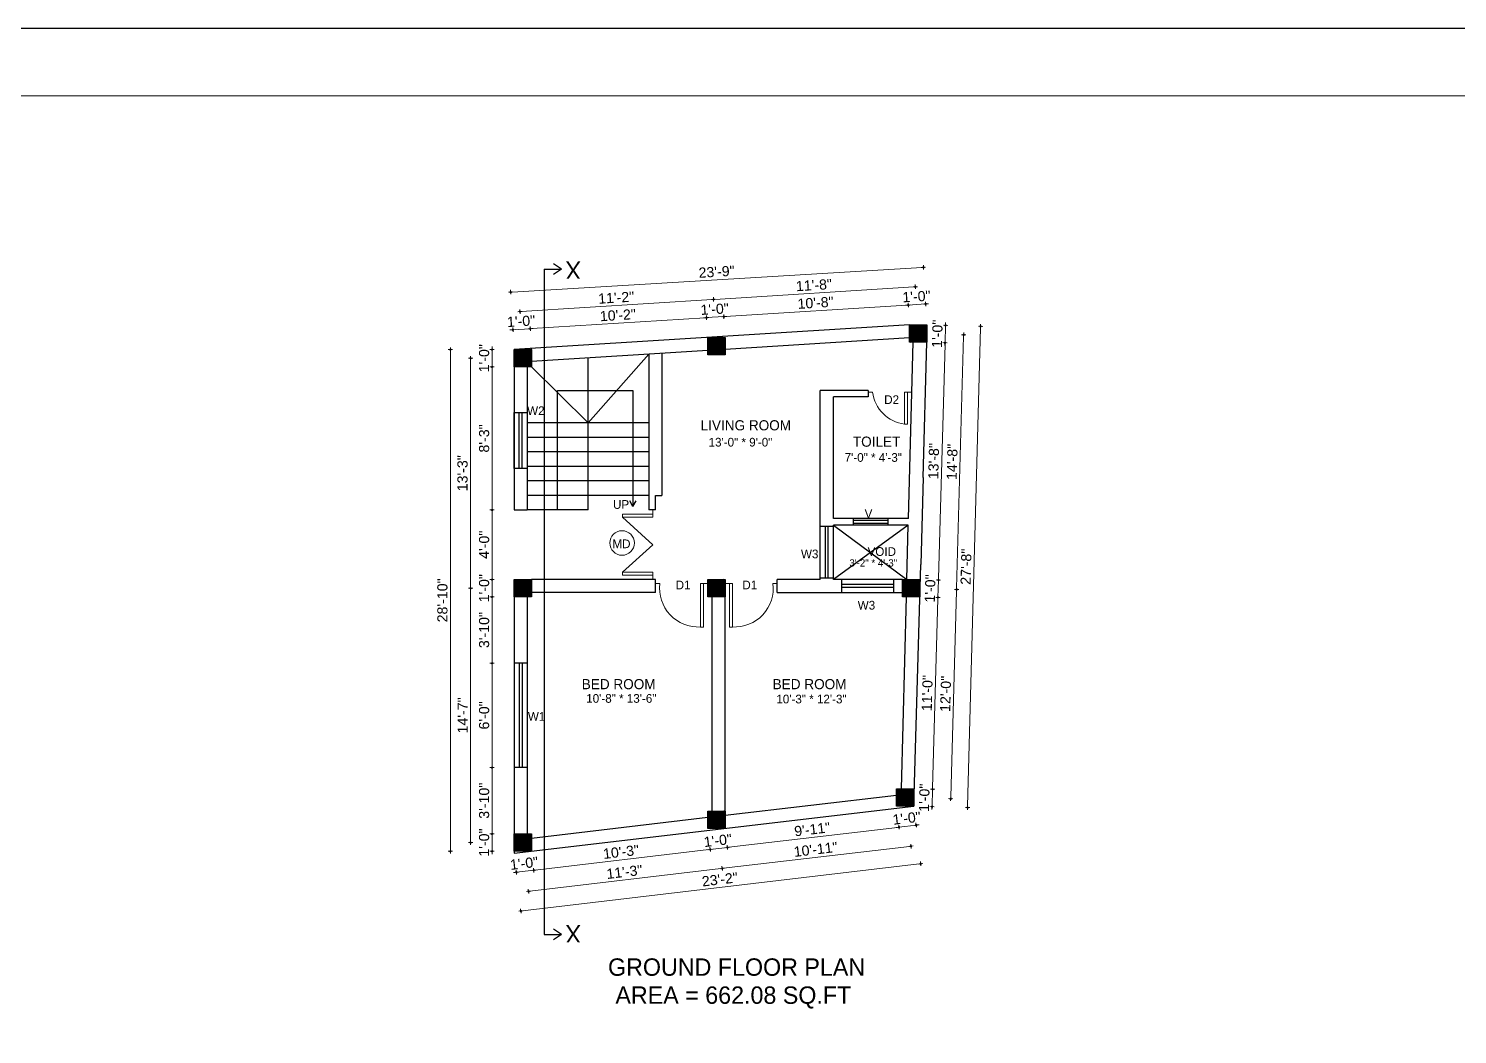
# Model space of a CAD drawing. Header units: inches. Extents: x 2449 to 13692, y -3765 to -1517.
# Drawn here: x 5205 to 6191, y -2211 to -1517 of the extents above; entities that cross this region are included whole.
import ezdxf
from ezdxf.enums import TextEntityAlignment as Align

# ---------------------------------------------------------------- set-up
doc = ezdxf.new("R2010")
doc.units = ezdxf.units.IN
doc.header["$LTSCALE"] = 0.5
doc.header["$MEASUREMENT"] = 0
doc.header["$PDMODE"] = 66
for name, color, linetype, lineweight in [('0.13', 2, 'Continuous', 13), ('DW TEXT', 92, 'Continuous', 15), ('ELE1', 3, 'Continuous', 9), ('ELEVATION', 85, 'Continuous', 9), ('hatch', 9, 'Continuous', 0), ('Toilet', 7, 'Continuous', 25)]:
    doc.layers.add(name, color=color, linetype=linetype, lineweight=lineweight)
doc.styles.add('CEN', font='GOTHIC.TTF')
doc.styles.get("Standard").update_dxf_attribs({"font": 'arial.ttf'})
doc.dimstyles.new('S8', dxfattribs={"dimtxt": 5, "dimasz": 1, "dimexe": 6, "dimexo": 18, "dimgap": 1.9375, "dimtad": 1, "dimdec": 0, "dimzin": 3, "dimdsep": 46, "dimlunit": 4, "dimtxsty": 'Standard', "dimblk": 'dot 2', "dimcen": 12, "dimse1": 1, "dimse2": 1, "dimclrd": 1, "dimclre": 1, "dimclrt": 256, "dimadec": 0, "dimazin": 0, "dimtfac": 0.75, "dimtdec": 0, "dimtix": 1, "dimtmove": 1, "dimatfit": 3, "dimldrblk": 'DOT', "dimfxl": 1, "dimtolj": 1, "dimtzin": 0, "dimlwd": 9, "dimlwe": 9, "dimarcsym": 0})
pattern_1 = [(135, (5799.09444, -5470.59529), (-0.0883883476, -0.0883883476), [])]

# ---------------------------------------------------------------- blocks, each defined once
blk = doc.blocks.new('dot1')
at = {"layer": 'hatch'}
h = blk.add_hatch(color=256, dxfattribs=at)
edge = h.paths.add_edge_path()
edge.add_arc((0, 0), 1, 0, 360)
for p, q in [((3, 0), (-3, 0)), ((0, 3), (0, -3))]:
    blk.add_line(p, q, dxfattribs=at)
blk.add_circle((0, 0), 1, dxfattribs=at)
blk = doc.blocks.new('dot 2')
at = {"layer": 'hatch', "xscale": 0.5, "yscale": 0.5, "zscale": 0.5}
blk.add_blockref('dot1', (0, 0), dxfattribs=at)
blk = doc.blocks.new('*D734')
at = {"layer": 'Defpoints', "color": 0, "transparency": 16777216}
for p in [(5525.08, -2072.45), (5540.25, -2072.45), (5540.25, -2084.45)]:
    blk.add_point(p, dxfattribs=at)
at = {"layer": 'Toilet', "color": 1, "lineweight": 9, "transparency": 16777216}
for p, q in [((5525.08, -2071.45), (5525.08, -2070.45)), ((5525.08, -2084.45), (5525.08, -2072.45)), ((5525.08, -2085.45), (5525.08, -2086.45))]:
    blk.add_line(p, q, dxfattribs=at)
for p, rotation in [((5525.08, -2072.45), 270), ((5525.08, -2084.45), 90)]:
    blk.add_blockref('dot 2', p, dxfattribs=dict(at, rotation=rotation))
at = {"layer": 'Toilet', "transparency": 16777216, "insert": (5519.57, -2078.45), "char_height": 7, "attachment_point": 5, "rotation": 90}
blk.add_mtext('\\A1;1\'-0"', dxfattribs=at)
blk = doc.blocks.new('_Dot')
at = {"color": 0, "linetype": 'ByBlock', "lineweight": -2}
blk.add_line((-0.5, 0), (-1, 0), dxfattribs=at)
at = {"color": 0, "linetype": 'ByBlock', "const_width": 0.5}
blk.add_lwpolyline([(-0.25, 0, 1), (0.25, 0, 1)], format="xyb", close=True, dxfattribs=at)
blk = doc.blocks.new('*D735')
at = {"layer": 'Defpoints', "color": 0, "transparency": 16777216}
for p in [(5525.08, -2026.71), (5540.25, -2026.71), (5540.25, -2072.45)]:
    blk.add_point(p, dxfattribs=at)
at = {"layer": 'Toilet', "color": 1, "lineweight": 9, "transparency": 16777216}
blk.add_line((5525.08, -2071.45), (5525.08, -2027.71), dxfattribs=at)
for p, rotation in [((5525.08, -2026.71), 90), ((5525.08, -2072.45), 270)]:
    blk.add_blockref('dot 2', p, dxfattribs=dict(at, rotation=rotation))
at = {"layer": 'Toilet', "transparency": 16777216, "insert": (5519.57, -2049.58), "char_height": 7, "attachment_point": 5, "rotation": 90}
blk.add_mtext('\\A1;3\'-10"', dxfattribs=at)
blk = doc.blocks.new('*D736')
at = {"layer": 'Defpoints', "color": 0, "transparency": 16777216}
for p in [(5525.08, -1954.71), (5540.25, -1954.71), (5540.25, -2026.71)]:
    blk.add_point(p, dxfattribs=at)
at = {"layer": 'Toilet', "color": 1, "lineweight": 9, "transparency": 16777216}
blk.add_line((5525.08, -2025.71), (5525.08, -1955.71), dxfattribs=at)
for p, rotation in [((5525.08, -1954.71), 90), ((5525.08, -2026.71), 270)]:
    blk.add_blockref('dot 2', p, dxfattribs=dict(at, rotation=rotation))
at = {"layer": 'Toilet', "transparency": 16777216, "insert": (5519.57, -1990.71), "char_height": 7, "attachment_point": 5, "rotation": 90}
blk.add_mtext('\\A1;6\'-0"', dxfattribs=at)
blk = doc.blocks.new('*D737')
at = {"layer": 'Defpoints', "color": 0, "transparency": 16777216}
for p in [(5525.08, -1908.96), (5540.25, -1908.96), (5540.25, -1954.71)]:
    blk.add_point(p, dxfattribs=at)
at = {"layer": 'Toilet', "color": 1, "lineweight": 9, "transparency": 16777216}
blk.add_line((5525.08, -1953.71), (5525.08, -1909.96), dxfattribs=at)
for p, rotation in [((5525.08, -1908.96), 90), ((5525.08, -1954.71), 270)]:
    blk.add_blockref('dot 2', p, dxfattribs=dict(at, rotation=rotation))
at = {"layer": 'Toilet', "transparency": 16777216, "insert": (5519.57, -1931.83), "char_height": 7, "attachment_point": 5, "rotation": 90}
blk.add_mtext('\\A1;3\'-10"', dxfattribs=at)
blk = doc.blocks.new('*D738')
at = {"layer": 'Defpoints', "color": 0, "transparency": 16777216}
for p in [(5525.08, -1896.96), (5540.25, -1896.96), (5540.25, -1908.96)]:
    blk.add_point(p, dxfattribs=at)
at = {"layer": 'Toilet', "color": 1, "lineweight": 9, "transparency": 16777216}
for p, q in [((5525.08, -1895.96), (5525.08, -1894.96)), ((5525.08, -1908.96), (5525.08, -1896.96)), ((5525.08, -1909.96), (5525.08, -1910.96))]:
    blk.add_line(p, q, dxfattribs=at)
for p, rotation in [((5525.08, -1896.96), 270), ((5525.08, -1908.96), 90)]:
    blk.add_blockref('dot 2', p, dxfattribs=dict(at, rotation=rotation))
at = {"layer": 'Toilet', "transparency": 16777216, "insert": (5519.57, -1902.96), "char_height": 7, "attachment_point": 5, "rotation": 90}
blk.add_mtext('\\A1;1\'-0"', dxfattribs=at)
blk = doc.blocks.new('*D739')
at = {"layer": 'Defpoints', "color": 0, "transparency": 16777216}
for p in [(5525.08, -1848.96), (5540.25, -1848.96), (5540.25, -1896.96)]:
    blk.add_point(p, dxfattribs=at)
at = {"layer": 'Toilet', "color": 1, "lineweight": 9, "transparency": 16777216}
blk.add_line((5525.08, -1895.96), (5525.08, -1849.96), dxfattribs=at)
for p, rotation in [((5525.08, -1848.96), 90), ((5525.08, -1896.96), 270)]:
    blk.add_blockref('dot 2', p, dxfattribs=dict(at, rotation=rotation))
at = {"layer": 'Toilet', "transparency": 16777216, "insert": (5519.57, -1872.96), "char_height": 7, "attachment_point": 5, "rotation": 90}
blk.add_mtext('\\A1;4\'-0"', dxfattribs=at)
blk = doc.blocks.new('*D740')
at = {"layer": 'Defpoints', "color": 0, "transparency": 16777216}
for p in [(5525.08, -1750.28), (5540.25, -1750.28), (5540.25, -1848.96)]:
    blk.add_point(p, dxfattribs=at)
at = {"layer": 'Toilet', "color": 1, "lineweight": 9, "transparency": 16777216}
blk.add_line((5525.08, -1847.96), (5525.08, -1751.28), dxfattribs=at)
for p, rotation in [((5525.08, -1750.28), 90), ((5525.08, -1848.96), 270)]:
    blk.add_blockref('dot 2', p, dxfattribs=dict(at, rotation=rotation))
at = {"layer": 'Toilet', "transparency": 16777216, "insert": (5519.57, -1799.62), "char_height": 7, "attachment_point": 5, "rotation": 90}
blk.add_mtext('\\A1;8\'-3"', dxfattribs=at)
blk = doc.blocks.new('*D741')
at = {"layer": 'Defpoints', "color": 0, "transparency": 16777216}
for p in [(5525.08, -1738.28), (5540.25, -1738.28), (5540.25, -1750.28)]:
    blk.add_point(p, dxfattribs=at)
at = {"layer": 'Toilet', "color": 1, "lineweight": 9, "transparency": 16777216}
for p, q in [((5525.08, -1737.28), (5525.08, -1736.28)), ((5525.08, -1750.28), (5525.08, -1738.28)), ((5525.08, -1751.28), (5525.08, -1752.28))]:
    blk.add_line(p, q, dxfattribs=at)
for p, rotation in [((5525.08, -1738.28), 270), ((5525.08, -1750.28), 90)]:
    blk.add_blockref('dot 2', p, dxfattribs=dict(at, rotation=rotation))
at = {"layer": 'Toilet', "transparency": 16777216, "insert": (5519.57, -1744.28), "char_height": 7, "attachment_point": 5, "rotation": 90}
blk.add_mtext('\\A1;1\'-0"', dxfattribs=at)
blk = doc.blocks.new('*D742')
at = {"layer": 'Defpoints', "color": 0, "transparency": 16777216}
for p in [(5510.18, -1902.96), (5546.25, -1902.96), (5546.25, -2078.45)]:
    blk.add_point(p, dxfattribs=at)
at = {"layer": 'Toilet', "color": 1, "lineweight": 9, "transparency": 16777216}
blk.add_line((5510.18, -2077.45), (5510.18, -1903.96), dxfattribs=at)
for p, rotation in [((5510.18, -1902.96), 90), ((5510.18, -2078.45), 270)]:
    blk.add_blockref('dot 2', p, dxfattribs=dict(at, rotation=rotation))
at = {"layer": 'Toilet', "transparency": 16777216, "insert": (5504.73, -1990.71), "char_height": 7, "attachment_point": 5, "rotation": 90}
blk.add_mtext('\\A1;14\'-7"', dxfattribs=at)
blk = doc.blocks.new('*D743')
at = {"layer": 'Defpoints', "color": 0, "transparency": 16777216}
for p in [(5510.18, -1744.28), (5546.25, -1744.28), (5546.25, -1902.96)]:
    blk.add_point(p, dxfattribs=at)
at = {"layer": 'Toilet', "color": 1, "lineweight": 9, "transparency": 16777216}
blk.add_line((5510.18, -1901.96), (5510.18, -1745.28), dxfattribs=at)
for p, rotation in [((5510.18, -1744.28), 90), ((5510.18, -1902.96), 270)]:
    blk.add_blockref('dot 2', p, dxfattribs=dict(at, rotation=rotation))
at = {"layer": 'Toilet', "transparency": 16777216, "insert": (5504.67, -1823.62), "char_height": 7, "attachment_point": 5, "rotation": 90}
blk.add_mtext('\\A1;13\'-3"', dxfattribs=at)
blk = doc.blocks.new('*D744')
at = {"layer": 'Defpoints', "color": 0, "transparency": 16777216}
for p in [(5496.3, -1738.28), (5540.25, -1738.28), (5540.25, -2084.45)]:
    blk.add_point(p, dxfattribs=at)
at = {"layer": 'Toilet', "color": 1, "lineweight": 9, "transparency": 16777216}
blk.add_line((5496.3, -2083.45), (5496.3, -1739.28), dxfattribs=at)
for p, rotation in [((5496.3, -1738.28), 90), ((5496.3, -2084.45), 270)]:
    blk.add_blockref('dot 2', p, dxfattribs=dict(at, rotation=rotation))
at = {"layer": 'Toilet', "transparency": 16777216, "insert": (5490.79, -1911.36), "char_height": 7, "attachment_point": 5, "rotation": 90}
blk.add_mtext('\\A1;28\'-10"', dxfattribs=at)
blk = doc.blocks.new('*D745')
at = {"layer": 'Defpoints', "color": 0, "transparency": 16777216}
for p in [(5540.25, -2085.87), (5552.25, -2084.45), (5553.79, -2097.56)]:
    blk.add_point(p, dxfattribs=at)
at = {"layer": 'Toilet', "color": 1, "lineweight": 9, "transparency": 16777216}
for p, q in [((5540.8, -2099.1), (5539.81, -2099.21)), ((5541.79, -2098.98), (5553.79, -2097.56)), ((5554.79, -2097.45), (5555.78, -2097.33))]:
    blk.add_line(p, q, dxfattribs=at)
for p, rotation in [((5541.79, -2098.98), 6.727351048226113), ((5553.79, -2097.56), 186.7273510482261)]:
    blk.add_blockref('dot 2', p, dxfattribs=dict(at, rotation=rotation))
at = {"layer": 'Toilet', "transparency": 16777216, "insert": (5547.15, -2092.8), "char_height": 7, "attachment_point": 5, "rotation": 6.72735}
blk.add_mtext('\\A1;1\'-0"', dxfattribs=at)
blk = doc.blocks.new('*D746')
at = {"layer": 'Defpoints', "color": 0, "transparency": 16777216}
for p in [(5673.87, -2068.69), (5552.25, -2084.45), (5675.58, -2083.2)]:
    blk.add_point(p, dxfattribs=at)
at = {"layer": 'Toilet', "color": 1, "lineweight": 9, "transparency": 16777216}
blk.add_line((5554.79, -2097.45), (5674.59, -2083.32), dxfattribs=at)
for p, rotation in [((5675.58, -2083.2), 6.727351048251226), ((5553.79, -2097.56), 186.7273510482512)]:
    blk.add_blockref('dot 2', p, dxfattribs=dict(at, rotation=rotation))
at = {"layer": 'Toilet', "transparency": 16777216, "insert": (5614.04, -2084.91), "char_height": 7, "attachment_point": 5, "rotation": 6.72735}
blk.add_mtext('\\A1;10\'-3"', dxfattribs=at)
blk = doc.blocks.new('*D747')
at = {"layer": 'Defpoints', "color": 0, "transparency": 16777216}
for p in [(5673.87, -2068.69), (5685.87, -2068.69), (5687.41, -2081.8)]:
    blk.add_point(p, dxfattribs=at)
at = {"layer": 'Toilet', "color": 1, "lineweight": 9, "transparency": 16777216}
for p, q in [((5674.59, -2083.32), (5673.59, -2083.43)), ((5675.58, -2083.2), (5687.41, -2081.8)), ((5688.41, -2081.69), (5689.4, -2081.57))]:
    blk.add_line(p, q, dxfattribs=at)
for p, rotation in [((5687.41, -2081.8), 186.7273510482512), ((5675.58, -2083.2), 6.727351048251213)]:
    blk.add_blockref('dot 2', p, dxfattribs=dict(at, rotation=rotation))
at = {"layer": 'Toilet', "transparency": 16777216, "insert": (5680.85, -2077.03), "char_height": 7, "attachment_point": 5, "rotation": 6.72735}
blk.add_mtext('\\A1;1\'-0"', dxfattribs=at)
blk = doc.blocks.new('*D748')
at = {"layer": 'Defpoints', "color": 0, "transparency": 16777216}
for p in [(5804.15, -2053.32), (5685.87, -2068.69), (5805.86, -2067.83)]:
    blk.add_point(p, dxfattribs=at)
at = {"layer": 'Toilet', "color": 1, "lineweight": 9, "transparency": 16777216}
blk.add_line((5688.41, -2081.69), (5804.86, -2067.95), dxfattribs=at)
for p, rotation in [((5805.86, -2067.83), 6.727351048251175), ((5687.41, -2081.8), 186.7273510482512)]:
    blk.add_blockref('dot 2', p, dxfattribs=dict(at, rotation=rotation))
at = {"layer": 'Toilet', "transparency": 16777216, "insert": (5745.99, -2069.34), "char_height": 7, "attachment_point": 5, "rotation": 6.72735}
blk.add_mtext('\\A1;9\'-11"', dxfattribs=at)
blk = doc.blocks.new('*D749')
at = {"layer": 'Defpoints', "color": 0, "transparency": 16777216}
for p in [(5804.15, -2053.32), (5816.15, -2053.32), (5817.69, -2066.44)]:
    blk.add_point(p, dxfattribs=at)
at = {"layer": 'Toilet', "color": 1, "lineweight": 9, "transparency": 16777216}
for p, q in [((5804.86, -2067.95), (5803.87, -2068.07)), ((5805.86, -2067.83), (5817.69, -2066.44)), ((5818.69, -2066.32), (5819.68, -2066.2))]:
    blk.add_line(p, q, dxfattribs=at)
for p, rotation in [((5805.86, -2067.83), 6.727351048251213), ((5817.69, -2066.44), 186.7273510482512)]:
    blk.add_blockref('dot 2', p, dxfattribs=dict(at, rotation=rotation))
at = {"layer": 'Toilet', "transparency": 16777216, "insert": (5811.13, -2061.66), "char_height": 7, "attachment_point": 5, "rotation": 6.72735}
blk.add_mtext('\\A1;1\'-0"', dxfattribs=at)
blk = doc.blocks.new('*D750')
at = {"layer": 'Defpoints', "color": 0, "transparency": 16777216}
for p in [(5810.15, -2047.32), (5679.87, -2062.69), (5683.84, -2096.33)]:
    blk.add_point(p, dxfattribs=at)
at = {"layer": 'Toilet', "color": 1, "lineweight": 9, "transparency": 16777216}
blk.add_line((5813.12, -2081.08), (5684.83, -2096.22), dxfattribs=at)
for p, rotation in [((5814.11, -2080.97), 6.727351048225794), ((5683.84, -2096.33), 186.7273510482258)]:
    blk.add_blockref('dot 2', p, dxfattribs=dict(at, rotation=rotation))
at = {"layer": 'Toilet', "transparency": 16777216, "insert": (5748.33, -2083.18), "char_height": 7, "attachment_point": 5, "rotation": 6.72735}
blk.add_mtext('\\A1;10\'-11"', dxfattribs=at)
blk = doc.blocks.new('*D751')
at = {"layer": 'Defpoints', "color": 0, "transparency": 16777216}
for p in [(5679.87, -2062.69), (5546.25, -2078.45), (5550.21, -2112.09)]:
    blk.add_point(p, dxfattribs=at)
at = {"layer": 'Toilet', "color": 1, "lineweight": 9, "transparency": 16777216}
blk.add_line((5682.84, -2096.45), (5551.21, -2111.98), dxfattribs=at)
for p, rotation in [((5683.84, -2096.33), 6.727351048251293), ((5550.21, -2112.09), 186.7273510482513)]:
    blk.add_blockref('dot 2', p, dxfattribs=dict(at, rotation=rotation))
at = {"layer": 'Toilet', "transparency": 16777216, "insert": (5616.38, -2098.74), "char_height": 7, "attachment_point": 5, "rotation": 6.72735}
blk.add_mtext('\\A1;11\'-3"', dxfattribs=at)
blk = doc.blocks.new('*D752')
at = {"layer": 'Defpoints', "color": 0, "transparency": 16777216}
for p in [(5816.15, -2053.32), (5540.25, -2085.87), (5820.84, -2093.12)]:
    blk.add_point(p, dxfattribs=at)
at = {"layer": 'Toilet', "color": 1, "lineweight": 9, "transparency": 16777216}
blk.add_line((5545.93, -2125.55), (5819.85, -2093.24), dxfattribs=at)
for p, rotation in [((5820.84, -2093.12), 6.727351048225743), ((5544.94, -2125.66), 186.7273510482257)]:
    blk.add_blockref('dot 2', p, dxfattribs=dict(at, rotation=rotation))
at = {"layer": 'Toilet', "transparency": 16777216, "insert": (5682.24, -2103.91), "char_height": 7, "attachment_point": 5, "rotation": 6.72735}
blk.add_mtext('\\A1;23\'-2"', dxfattribs=at)
blk = doc.blocks.new('*D753')
at = {"layer": 'Defpoints', "color": 0, "transparency": 16777216}
for p in [(5814.19, -1902.96), (5845.57, -1903.84), (5810.15, -2047.32)]:
    blk.add_point(p, dxfattribs=at)
at = {"layer": 'Toilet', "color": 1, "lineweight": 9, "transparency": 16777216}
blk.add_line((5841.56, -2047.2), (5845.55, -1904.84), dxfattribs=at)
for p, rotation in [((5845.57, -1903.84), 88.39404783827547), ((5841.53, -2048.2), 268.3940478382754)]:
    blk.add_blockref('dot 2', p, dxfattribs=dict(at, rotation=rotation))
at = {"layer": 'Toilet', "transparency": 16777216, "insert": (5838.04, -1975.87), "char_height": 7, "attachment_point": 5, "rotation": 88.39405}
blk.add_mtext('\\A1;12\'-0"', dxfattribs=at)
blk = doc.blocks.new('*D754')
at = {"layer": 'Defpoints', "color": 0, "transparency": 16777216}
for p in [(5819.12, -1727.23), (5850.5, -1728.11), (5814.19, -1902.96)]:
    blk.add_point(p, dxfattribs=at)
at = {"layer": 'Toilet', "color": 1, "lineweight": 9, "transparency": 16777216}
blk.add_line((5845.6, -1902.84), (5850.47, -1729.11), dxfattribs=at)
for p, rotation in [((5850.5, -1728.11), 88.3940478382136), ((5845.57, -1903.84), 268.3940478382136)]:
    blk.add_blockref('dot 2', p, dxfattribs=dict(at, rotation=rotation))
at = {"layer": 'Toilet', "transparency": 16777216, "insert": (5842.53, -1815.82), "char_height": 7, "attachment_point": 5, "rotation": 88.39405}
blk.add_mtext('\\A1;14\'-8"', dxfattribs=at)
blk = doc.blocks.new('*D733')
at = {"layer": 'Defpoints', "color": 0, "transparency": 16777216}
for p in [(5816.48, -2041.32), (5828.99, -2041.67), (5816.15, -2053.32)]:
    blk.add_point(p, dxfattribs=at)
at = {"layer": 'Toilet', "color": 1, "lineweight": 9, "transparency": 16777216}
for p, q in [((5829.02, -2040.67), (5829.05, -2039.67)), ((5828.66, -2053.67), (5828.99, -2041.67)), ((5828.63, -2054.67), (5828.6, -2055.67))]:
    blk.add_line(p, q, dxfattribs=at)
for p, rotation in [((5828.99, -2041.67), 268.3940478382726), ((5828.66, -2053.67), 88.39404783827257)]:
    blk.add_blockref('dot 2', p, dxfattribs=dict(at, rotation=rotation))
at = {"layer": 'Toilet', "transparency": 16777216, "insert": (5823.31, -2047.52), "char_height": 7, "attachment_point": 5, "rotation": 88.39405}
blk.add_mtext('\\A1;1\'-0"', dxfattribs=at)
blk = doc.blocks.new('*D755')
at = {"layer": 'Defpoints', "color": 0, "transparency": 16777216}
for p in [(5820.19, -1908.96), (5832.7, -1909.31), (5816.48, -2041.32)]:
    blk.add_point(p, dxfattribs=at)
at = {"layer": 'Toilet', "color": 1, "lineweight": 9, "transparency": 16777216}
blk.add_line((5829.02, -2040.67), (5832.67, -1910.31), dxfattribs=at)
for p, rotation in [((5832.7, -1909.31), 88.3940478382136), ((5828.99, -2041.67), 268.3940478382136)]:
    blk.add_blockref('dot 2', p, dxfattribs=dict(at, rotation=rotation))
at = {"layer": 'Toilet', "transparency": 16777216, "insert": (5825.34, -1975.34), "char_height": 7, "attachment_point": 5, "rotation": 88.39405}
blk.add_mtext('\\A1;11\'-0"', dxfattribs=at)
blk = doc.blocks.new('*D756')
at = {"layer": 'Defpoints', "color": 0, "transparency": 16777216}
for p in [(5820.19, -1896.96), (5833.04, -1897.32), (5820.19, -1908.96)]:
    blk.add_point(p, dxfattribs=at)
at = {"layer": 'Toilet', "color": 1, "lineweight": 9, "transparency": 16777216}
for p, q in [((5832.7, -1909.31), (5833.04, -1897.32)), ((5833.07, -1896.32), (5833.09, -1895.32)), ((5832.67, -1910.31), (5832.65, -1911.31))]:
    blk.add_line(p, q, dxfattribs=at)
for p, rotation in [((5833.04, -1897.32), 268.3940478382136), ((5832.7, -1909.31), 88.39404783821358)]:
    blk.add_blockref('dot 2', p, dxfattribs=dict(at, rotation=rotation))
at = {"layer": 'Toilet', "transparency": 16777216, "insert": (5827.36, -1903.16), "char_height": 7, "attachment_point": 5, "rotation": 88.39405}
blk.add_mtext('\\A1;1\'-0"', dxfattribs=at)
blk = doc.blocks.new('*D757')
at = {"layer": 'Defpoints', "color": 0, "transparency": 16777216}
for p in [(5825.12, -1733.23), (5837.63, -1733.58), (5820.19, -1896.96)]:
    blk.add_point(p, dxfattribs=at)
at = {"layer": 'Toilet', "color": 1, "lineweight": 9, "transparency": 16777216}
blk.add_line((5833.07, -1896.32), (5837.6, -1734.58), dxfattribs=at)
for p, rotation in [((5837.63, -1733.58), 88.3940478382136), ((5833.04, -1897.32), 268.3940478382136)]:
    blk.add_blockref('dot 2', p, dxfattribs=dict(at, rotation=rotation))
at = {"layer": 'Toilet', "transparency": 16777216, "insert": (5829.82, -1815.29), "char_height": 7, "attachment_point": 5, "rotation": 88.39405}
blk.add_mtext('\\A1;13\'-8"', dxfattribs=at)
blk = doc.blocks.new('*D758')
at = {"layer": 'Defpoints', "color": 0, "transparency": 16777216}
for p in [(5825.12, -1721.23), (5837.97, -1721.59), (5825.12, -1733.23)]:
    blk.add_point(p, dxfattribs=at)
at = {"layer": 'Toilet', "color": 1, "lineweight": 9, "transparency": 16777216}
for p, q in [((5837.63, -1733.58), (5837.97, -1721.59)), ((5837.99, -1720.59), (5838.02, -1719.59)), ((5837.6, -1734.58), (5837.57, -1735.58))]:
    blk.add_line(p, q, dxfattribs=at)
for p, rotation in [((5837.97, -1721.59), 268.3940478382136), ((5837.63, -1733.58), 88.39404783821358)]:
    blk.add_blockref('dot 2', p, dxfattribs=dict(at, rotation=rotation))
at = {"layer": 'Toilet', "transparency": 16777216, "insert": (5832.29, -1727.43), "char_height": 7, "attachment_point": 5, "rotation": 88.39405}
blk.add_mtext('\\A1;1\'-0"', dxfattribs=at)
blk = doc.blocks.new('*D759')
at = {"layer": 'Defpoints', "color": 0, "transparency": 16777216}
for p in [(5825.12, -1721.23), (5862.14, -1722.23), (5816.15, -2053.32)]:
    blk.add_point(p, dxfattribs=at)
at = {"layer": 'Toilet', "color": 1, "lineweight": 9, "transparency": 16777216}
blk.add_line((5853.19, -2053.32), (5862.11, -1723.23), dxfattribs=at)
for p, rotation in [((5862.14, -1722.23), 88.45204859075567), ((5853.16, -2054.32), 268.4520485907557)]:
    blk.add_blockref('dot 2', p, dxfattribs=dict(at, rotation=rotation))
at = {"layer": 'Toilet', "transparency": 16777216, "insert": (5852.14, -1888.13), "char_height": 7, "attachment_point": 5, "rotation": 88.45205}
blk.add_mtext('\\A1;27\'-8"', dxfattribs=at)
blk = doc.blocks.new('*D760')
at = {"layer": 'Defpoints', "color": 0, "transparency": 16777216}
for p in [(5551.39, -1723.88), (5540.25, -1738.28), (5552.25, -1737.53)]:
    blk.add_point(p, dxfattribs=at)
at = {"layer": 'Toilet', "color": 1, "lineweight": 9, "transparency": 16777216}
for p, q in [((5538.39, -1724.69), (5537.4, -1724.75)), ((5539.39, -1724.63), (5551.39, -1723.88)), ((5552.39, -1723.82), (5553.39, -1723.75))]:
    blk.add_line(p, q, dxfattribs=at)
for p, rotation in [((5539.39, -1724.63), 3.575827605927389), ((5551.39, -1723.88), 183.5758276059273)]:
    blk.add_blockref('dot 2', p, dxfattribs=dict(at, rotation=rotation))
at = {"layer": 'Toilet', "transparency": 16777216, "insert": (5545.05, -1718.75), "char_height": 7, "attachment_point": 5, "rotation": 3.57583}
blk.add_mtext('\\A1;1\'-0"', dxfattribs=at)
blk = doc.blocks.new('*D761')
at = {"layer": 'Defpoints', "color": 0, "transparency": 16777216}
for p in [(5673.01, -1716.28), (5673.87, -1729.93), (5552.25, -1737.53)]:
    blk.add_point(p, dxfattribs=at)
at = {"layer": 'Toilet', "color": 1, "lineweight": 9, "transparency": 16777216}
blk.add_line((5552.39, -1723.82), (5672.02, -1716.34), dxfattribs=at)
for p, rotation in [((5673.01, -1716.28), 3.57582760592192), ((5551.39, -1723.88), 183.5758276059219)]:
    blk.add_blockref('dot 2', p, dxfattribs=dict(at, rotation=rotation))
at = {"layer": 'Toilet', "transparency": 16777216, "insert": (5611.86, -1714.58), "char_height": 7, "attachment_point": 5, "rotation": 3.57583}
blk.add_mtext('\\A1;10\'-2"', dxfattribs=at)
blk = doc.blocks.new('*D762')
at = {"layer": 'Defpoints', "color": 0, "transparency": 16777216}
for p in [(5684.97, -1715.53), (5673.87, -1729.93), (5685.87, -1729.93)]:
    blk.add_point(p, dxfattribs=at)
at = {"layer": 'Toilet', "color": 1, "lineweight": 9, "transparency": 16777216}
for p, q in [((5673.01, -1716.28), (5684.97, -1715.53)), ((5685.97, -1715.47), (5686.96, -1715.41)), ((5672.02, -1716.34), (5671.02, -1716.4))]:
    blk.add_line(p, q, dxfattribs=at)
for p, rotation in [((5673.01, -1716.28), 3.575827605921952), ((5684.97, -1715.53), 183.5758276059219)]:
    blk.add_blockref('dot 2', p, dxfattribs=dict(at, rotation=rotation))
at = {"layer": 'Toilet', "transparency": 16777216, "insert": (5678.65, -1710.4), "char_height": 7, "attachment_point": 5, "rotation": 3.57583}
blk.add_mtext('\\A1;1\'-0"', dxfattribs=at)
blk = doc.blocks.new('*D763')
at = {"layer": 'Defpoints', "color": 0, "transparency": 16777216}
for p in [(5812.27, -1707.58), (5813.12, -1721.23), (5685.87, -1729.93)]:
    blk.add_point(p, dxfattribs=at)
at = {"layer": 'Toilet', "color": 1, "lineweight": 9, "transparency": 16777216}
blk.add_line((5685.97, -1715.47), (5811.27, -1707.64), dxfattribs=at)
for p, rotation in [((5684.97, -1715.53), 183.5758276059219), ((5812.27, -1707.58), 3.57582760592192)]:
    blk.add_blockref('dot 2', p, dxfattribs=dict(at, rotation=rotation))
at = {"layer": 'Toilet', "transparency": 16777216, "insert": (5748.27, -1706.05), "char_height": 7, "attachment_point": 5, "rotation": 3.57583}
blk.add_mtext('\\A1;10\'-8"', dxfattribs=at)
blk = doc.blocks.new('*D764')
at = {"layer": 'Defpoints', "color": 0, "transparency": 16777216}
for p in [(5824.22, -1706.83), (5813.12, -1721.23), (5825.12, -1721.23)]:
    blk.add_point(p, dxfattribs=at)
at = {"layer": 'Toilet', "color": 1, "lineweight": 9, "transparency": 16777216}
for p, q in [((5811.27, -1707.64), (5810.27, -1707.7)), ((5812.27, -1707.58), (5824.22, -1706.83)), ((5825.22, -1706.77), (5826.22, -1706.7))]:
    blk.add_line(p, q, dxfattribs=at)
for p, rotation in [((5824.22, -1706.83), 183.5758276059219), ((5812.27, -1707.58), 3.575827605921952)]:
    blk.add_blockref('dot 2', p, dxfattribs=dict(at, rotation=rotation))
at = {"layer": 'Toilet', "transparency": 16777216, "insert": (5817.9, -1701.7), "char_height": 7, "attachment_point": 5, "rotation": 3.57583}
blk.add_mtext('\\A1;1\'-0"', dxfattribs=at)
blk = doc.blocks.new('*D765')
at = {"layer": 'Defpoints', "color": 0, "transparency": 16777216}
for p in [(5677.85, -1703.72), (5819.12, -1727.23), (5679.87, -1735.93)]:
    blk.add_point(p, dxfattribs=at)
at = {"layer": 'Toilet', "color": 1, "lineweight": 9, "transparency": 16777216}
blk.add_line((5816.11, -1695.08), (5678.85, -1703.65), dxfattribs=at)
for p, rotation in [((5817.11, -1695.01), 3.575843646370362), ((5677.85, -1703.72), 183.5758436463703)]:
    blk.add_blockref('dot 2', p, dxfattribs=dict(at, rotation=rotation))
at = {"layer": 'Toilet', "transparency": 16777216, "insert": (5747.14, -1693.86), "char_height": 7, "attachment_point": 5, "rotation": 3.57584}
blk.add_mtext('\\A1;11\'-8"', dxfattribs=at)
blk = doc.blocks.new('*D766')
at = {"layer": 'Defpoints', "color": 0, "transparency": 16777216}
for p in [(5544.23, -1712.07), (5546.25, -1744.28), (5679.87, -1735.93)]:
    blk.add_point(p, dxfattribs=at)
at = {"layer": 'Toilet', "color": 1, "lineweight": 9, "transparency": 16777216}
blk.add_line((5676.86, -1703.78), (5545.23, -1712), dxfattribs=at)
for p, rotation in [((5677.85, -1703.72), 3.575843646351178), ((5544.23, -1712.07), 183.5758436463512)]:
    blk.add_blockref('dot 2', p, dxfattribs=dict(at, rotation=rotation))
at = {"layer": 'Toilet', "transparency": 16777216, "insert": (5610.7, -1702.45), "char_height": 7, "attachment_point": 5, "rotation": 3.57584}
blk.add_mtext('\\A1;11\'-2"', dxfattribs=at)
blk = doc.blocks.new('*D767')
at = {"layer": 'Defpoints', "color": 0, "transparency": 16777216}
for p in [(5537.87, -1698.67), (5825.12, -1721.23), (5540.25, -1738.28)]:
    blk.add_point(p, dxfattribs=at)
at = {"layer": 'Toilet', "color": 1, "lineweight": 9, "transparency": 16777216}
blk.add_line((5821.75, -1681.68), (5538.87, -1698.61), dxfattribs=at)
for p, rotation in [((5822.75, -1681.62), 3.425574687814912), ((5537.87, -1698.67), 183.425574687815)]:
    blk.add_blockref('dot 2', p, dxfattribs=dict(at, rotation=rotation))
at = {"layer": 'Toilet', "transparency": 16777216, "insert": (5679.98, -1684.64), "char_height": 7, "attachment_point": 5, "rotation": 3.42557}
blk.add_mtext('\\A1;23\'-9"', dxfattribs=at)

msp = doc.modelspace()

# ---------------------------------------------------------------- hatches: boundary and pattern name
at = {"layer": 'Toilet'}
h = msp.add_hatch(dxfattribs=at)
h.set_pattern_fill('ANSI31', color=256, angle=90)
h.set_pattern_definition(pattern_1)
h.paths.add_polyline_path([(5825.12, -1721.23), (5813.12, -1721.23), (5813.12, -1721.23), (5813.12, -1733.23), (5825.12, -1733.23)])
h = msp.add_hatch(dxfattribs=at)
h.set_pattern_fill('ANSI31', color=256, angle=90)
h.set_pattern_definition(pattern_1)
h.paths.add_polyline_path([(5552.25, -2084.45), (5552.25, -2072.45), (5540.25, -2072.45), (5540.25, -2084.45)])
h.paths.add_polyline_path([(5540.25, -1908.96), (5552.25, -1908.96), (5552.25, -1896.96), (5540.25, -1896.96)])
h.paths.add_polyline_path([(5552.25, -1750.28), (5552.25, -1738.28), (5540.25, -1738.28), (5540.25, -1750.28)])
h.paths.add_polyline_path([(5685.87, -1741.93), (5685.87, -1729.93), (5673.87, -1729.93), (5673.87, -1741.93)])
h.paths.add_polyline_path([(5808.19, -1896.96), (5808.19, -1908.96), (5820.19, -1908.96), (5820.19, -1896.96)])
h.paths.add_polyline_path([(5804.15, -2053.32), (5816.15, -2053.32), (5816.15, -2041.32), (5804.15, -2041.32)])
h.paths.add_polyline_path([(5685.87, -2056.69), (5673.87, -2056.69), (5673.87, -2068.69), (5685.87, -2068.69)])
h.paths.add_polyline_path([(5685.87, -1908.96), (5685.87, -1896.96), (5673.87, -1896.96), (5673.87, -1908.96)])

# ---------------------------------------------------------------- linework, layer by layer
at = {"layer": '0.13', "color": 0, "ltscale": 0.5}
for p, q in [((5784.64, -1770.46), (5784.64, -1766.46)), ((5814.64, -1770.46), (5814.64, -1766.46)), ((5633.75, -1848.96), (5637.75, -1848.96)), ((5633.25, -1896.96), (5637.25, -1896.96)), ((5637.87, -1896.96), (5637.87, -1905.71)), ((5673.87, -1896.96), (5673.87, -1900.96)), ((5685.87, -1896.96), (5685.87, -1900.96)), ((5721.87, -1896.96), (5721.87, -1905.71))]:
    msp.add_line(p, q, dxfattribs=at)
at = {"layer": 'Defpoints'}
msp.add_lwpolyline([(7426.34, -1516.83), (4248.74, -1516.83), (4248.74, -3764.8), (7426.34, -3764.8)], close=True, dxfattribs=at)
at = {"layer": 'ELE1'}
msp.add_lwpolyline([(4295.06, -1563.15), (7380.02, -1563.15), (7380.02, -3718.48), (4295.06, -3718.48)], close=True, dxfattribs=at)
at = {"layer": 'ELEVATION', "color": 146, "ltscale": 0.25, "true_color": 0x105689}
for p, q in [((5787.64, -1767.7), (5784.64, -1767.7)), ((5809.64, -1789.7), (5809.64, -1767.7)), ((5809.64, -1767.7), (5811.64, -1767.7)), ((5814.64, -1767.7), (5811.64, -1767.7)), ((5811.64, -1767.7), (5811.64, -1789.7)), ((5811.64, -1789.7), (5809.64, -1789.7)), ((5636, -1851.96), (5615, -1851.96)), ((5615, -1853.96), (5615, -1851.96)), ((5636, -1848.96), (5636, -1851.96)), ((5636, -1853.96), (5636, -1851.96)), ((5615, -1853.96), (5636, -1853.96)), ((5615, -1853.96), (5636, -1872.96)), ((5615, -1891.96), (5636, -1872.96)), ((5615, -1893.96), (5615, -1891.96)), ((5615, -1891.96), (5636, -1891.96)), ((5636, -1891.96), (5636, -1893.96)), ((5636, -1893.96), (5615, -1893.96)), ((5636, -1896.96), (5636, -1893.96)), ((5637.87, -1899.72), (5640.87, -1899.72)), ((5668.87, -1929.72), (5668.87, -1899.72)), ((5668.87, -1899.72), (5670.87, -1899.72)), ((5673.87, -1899.72), (5670.87, -1899.72)), ((5670.87, -1899.72), (5670.87, -1929.72)), ((5685.87, -1899.72), (5688.87, -1899.72)), ((5688.87, -1899.72), (5688.87, -1929.72)), ((5690.87, -1899.72), (5688.87, -1899.72)), ((5690.87, -1929.72), (5690.87, -1899.72)), ((5721.87, -1899.72), (5718.87, -1899.72)), ((5670.87, -1929.72), (5668.87, -1929.72)), ((5688.87, -1929.72), (5690.87, -1929.72))]:
    msp.add_line(p, q, dxfattribs=at)
at = {"layer": 'ELEVATION'}
msp.add_circle((5614.77, -1871.76), 8.46, dxfattribs=at)
at = {"layer": 'ELEVATION', "color": 146, "ltscale": 0.25, "true_color": 0x105689}
for centre, radius, start, end in [((5812.83, -1764.52), 25.38, 187.20434, 262.79566), ((5667.42, -1903.01), 26.75, 172.93802, 273.11211), ((5692.32, -1903.01), 26.75, 266.88789, 7.06198)]:
    msp.add_arc(centre, radius, start, end, dxfattribs=at)
at = {"layer": 'Toilet'}
for p, q in [((5561, -1682.79), (5561, -2141.83)), ((5561, -1682.79), (5573, -1682.79)), ((5573, -1682.79), (5567.33, -1679.09)), ((5573, -1682.79), (5567.33, -1686.49)), ((5813.12, -1721.23), (5540.25, -1738.28)), ((5813.12, -1730.24), (5685.87, -1738.2)), ((5812.33, -1854.96), (5815.51, -1733.23)), ((5822.5, -1826.68), (5825.12, -1733.23)), ((5540.25, -1738.28), (5540.25, -1848.96)), ((5552.25, -1738.28), (5552.25, -1737.53)), ((5673.87, -1738.95), (5552.25, -1746.55)), ((5591.25, -1788.96), (5633.25, -1741.48)), ((5591.25, -1788.96), (5591.25, -1744.11)), ((5633.25, -1741.48), (5633.25, -1838.96)), ((5642.25, -1740.92), (5642.25, -1838.96)), ((5549.25, -1750.28), (5549.25, -1848.96)), ((5591.25, -1788.96), (5552.25, -1750.28)), ((5570.25, -1848.96), (5570.25, -1766.53)), ((5570.25, -1766.53), (5622.25, -1766.53)), ((5622.25, -1766.53), (5622.25, -1846.57)), ((5784.64, -1766.46), (5751.54, -1766.46)), ((5751.54, -1896.96), (5751.54, -1766.46)), ((5784.64, -1770.96), (5760.54, -1770.96)), ((5760.54, -1854.96), (5760.54, -1770.96)), ((5760.54, -1854.96), (5760.54, -1770.96)), ((5784.64, -1766.46), (5784.64, -1770.96)), ((5540.25, -1820.46), (5540.25, -1781.78)), ((5540.25, -1781.78), (5549.25, -1781.78)), ((5543.75, -1820.46), (5543.75, -1781.78)), ((5545.75, -1820.46), (5545.75, -1781.78)), ((5591.25, -1788.96), (5549.25, -1788.96)), ((5591.25, -1848.96), (5591.25, -1788.96)), ((5633.25, -1788.96), (5591.25, -1788.96)), ((5591.25, -1848.96), (5591.25, -1788.96)), ((5601.25, -1788.96), (5591.25, -1788.96)), ((5591.25, -1798.96), (5549.25, -1798.96)), ((5633.25, -1798.96), (5591.25, -1798.96)), ((5591.25, -1808.96), (5549.25, -1808.96)), ((5633.25, -1808.96), (5591.25, -1808.96)), ((5549.25, -1820.46), (5540.25, -1820.46)), ((5591.25, -1818.96), (5549.25, -1818.96)), ((5633.25, -1818.96), (5591.25, -1818.96)), ((5591.25, -1828.96), (5549.25, -1828.96)), ((5633.25, -1828.96), (5591.25, -1828.96)), ((5822.5, -1826.68), (5820.82, -1886.68)), ((5591.25, -1838.96), (5549.25, -1838.96)), ((5633.25, -1838.96), (5591.25, -1838.96)), ((5622.25, -1846.57), (5619.99, -1842.69)), ((5622.25, -1846.57), (5624.5, -1842.69)), ((5633.25, -1838.96), (5633.25, -1848.96)), ((5637.75, -1838.96), (5642.25, -1838.96)), ((5637.75, -1848.96), (5637.75, -1838.96)), ((5540.25, -1848.96), (5549.25, -1848.96)), ((5591.25, -1848.96), (5549.25, -1848.96)), ((5637.75, -1848.96), (5633.25, -1848.96)), ((5760.54, -1860.46), (5751.54, -1860.46)), ((5755.04, -1895.96), (5755.04, -1860.46)), ((5757.04, -1895.96), (5757.04, -1860.46)), ((5812.33, -1854.96), (5760.54, -1854.96)), ((5812.22, -1859.46), (5760.54, -1859.46)), ((5812.22, -1859.46), (5760.54, -1896.96)), ((5760.54, -1859.46), (5811.24, -1896.96)), ((5760.54, -1896.96), (5760.54, -1859.46)), ((5774.38, -1859.46), (5774.38, -1854.96)), ((5798.38, -1856.21), (5774.38, -1856.21)), ((5798.38, -1858.21), (5774.38, -1858.21)), ((5798.38, -1859.46), (5798.38, -1854.96)), ((5811.24, -1896.96), (5812.22, -1859.46)), ((5816.15, -2053.32), (5820.82, -1886.68)), ((5820.78, -1887.96), (5820.78, -1887.96)), ((5540.25, -1896.96), (5540.25, -2085.87)), ((5637.87, -1896.96), (5552.25, -1896.96)), ((5637.87, -1905.96), (5637.87, -1896.96)), ((5751.54, -1896.96), (5721.87, -1896.96)), ((5721.87, -1905.96), (5721.87, -1896.96)), ((5760.54, -1895.96), (5751.54, -1895.96)), ((5808.19, -1896.96), (5760.54, -1896.96)), ((5766.37, -1905.96), (5766.37, -1896.96)), ((5802.37, -1900.46), (5766.37, -1900.46)), ((5802.37, -1902.46), (5766.37, -1902.46)), ((5802.37, -1905.96), (5802.37, -1896.96)), ((5549.25, -1908.96), (5549.25, -2072.45)), ((5637.87, -1905.96), (5552.25, -1905.96)), ((5676.87, -2056.69), (5676.87, -1908.96)), ((5685.87, -2059.8), (5685.87, -1908.96)), ((5721.87, -1905.96), (5808.19, -1905.96)), ((5807.47, -2041.32), (5810.92, -1908.96)), ((5549.25, -1954.71), (5540.25, -1954.71)), ((5543.75, -1954.71), (5543.75, -2026.71)), ((5545.75, -1954.71), (5545.75, -2026.71)), ((5549.25, -2026.71), (5540.25, -2026.71)), ((5685.87, -2059.63), (5804.15, -2045.68)), ((5807.47, -2041.32), (5816.48, -2041.32)), ((5540.25, -2085.87), (5816.15, -2053.32)), ((5552.25, -2075.39), (5673.87, -2061.04)), ((5573, -2141.83), (5567.33, -2138.13)), ((5561, -2141.83), (5573, -2141.83)), ((5573, -2141.83), (5567.33, -2145.53))]:
    msp.add_line(p, q, dxfattribs=at)
for points in [[(5813.12, -1733.23), (5813.12, -1721.23), (5825.12, -1721.23), (5825.12, -1733.23)], [(5673.87, -1741.93), (5673.87, -1729.93), (5685.87, -1729.93), (5685.87, -1741.93)], [(5540.25, -1750.28), (5540.25, -1738.28), (5552.25, -1738.28), (5552.25, -1750.28)], [(5540.25, -1908.96), (5540.25, -1896.96), (5552.25, -1896.96), (5552.25, -1908.96)], [(5673.87, -1908.96), (5673.87, -1896.96), (5685.87, -1896.96), (5685.87, -1908.96)], [(5808.19, -1908.96), (5808.19, -1896.96), (5820.19, -1896.96), (5820.19, -1908.96)], [(5804.15, -2053.32), (5804.15, -2041.32), (5816.15, -2041.32), (5816.15, -2053.32)], [(5673.87, -2068.69), (5673.87, -2056.69), (5685.87, -2056.69), (5685.87, -2068.69)], [(5540.25, -2084.45), (5540.25, -2072.45), (5552.25, -2072.45), (5552.25, -2084.45)]]:
    msp.add_lwpolyline(points, close=True, dxfattribs=at)

# ---------------------------------------------------------------- texts
at = {"layer": 'DW TEXT', "ltscale": 0.13, "style": 'CEN'}
for p in [(5581.05, -1683.36), (5581.05, -2141.27)]:
    msp.add_text('X', height=12, rotation=180, dxfattribs=at).set_placement(p, align=Align.MIDDLE_CENTER)
for s, height, p in [('D2', 6, (5800.76, -1772.86)), ('W2', 6, (5555.26, -1780.48)), ('LIVING ROOM ', 7, (5701.47, -1790.55)), ('13\'-0" * 9\'-0"', 6, (5696.45, -1802.21)), ('TOILET', 7, (5790.4, -1801.84)), ('7\'-0" * 4\'-3"', 6, (5788.1, -1812.75)), ('UP', 6, (5614.1, -1845.18)), ('V', 6, (5784.79, -1851.54)), ('MD', 6, (5614.34, -1872.33)), ('W3', 6, (5744.21, -1879.33)), ('3\'-2" * 4\'-3"', 5, (5788.1, -1885.5)), ('VOID', 6, (5793.97, -1877.65)), ('D1', 6, (5656.87, -1900.72)), ('D1', 6, (5702.87, -1900.72)), ('W3', 6, (5783.38, -1914.69)), ('BED ROOM', 7, (5612.4, -1969.14)), ('BED ROOM', 7, (5744.14, -1969.14)), ('10\'-8" * 13\'-6"', 6, (5614.24, -1979)), ('10\'-3" * 12\'-3"', 6, (5745.44, -1979.43)), ('W1', 6, (5555.77, -1991.43)), ('GROUND FLOOR PLAN', 12, (5693.77, -2164.36)), ('AREA = 662.08 SQ.FT ', 12, (5693.77, -2183.71))]:
    msp.add_text(s, height=height, dxfattribs=at).set_placement(p, align=Align.MIDDLE_CENTER)

# ---------------------------------------------------------------- dimensions: what is measured, and where the dimension line sits
at = {"layer": 'Toilet'}
for p1, p2, distance, picture, middle in [((5825.12, -1721.23), (5540.25, -1738.28), -39.68, '*D767', (5679.98, -1684.64)), ((5819.12, -1727.23), (5679.87, -1735.93), -32.27, '*D765', (5747.14, -1693.86)), ((5540.25, -1738.28), (5552.25, -1737.53), 13.68, '*D760', (5545.05, -1718.75)), ((5816.15, -2053.32), (5825.12, -1721.23), -37.03, '*D759', (5852.14, -1888.13)), ((5810.15, -2047.32), (5814.19, -1902.96), -31.39, '*D753', (5838.04, -1975.87)), ((5816.15, -2053.32), (5816.48, -2041.32), -12.51, '*D733', (5823.31, -2047.52)), ((5810.15, -2047.32), (5679.87, -2062.69), 33.88, '*D750', (5748.33, -2083.18)), ((5540.25, -2085.87), (5816.15, -2053.32), -40.07, '*D752', (5682.24, -2103.91)), ((5540.25, -2085.87), (5552.25, -2084.45), -13.2, '*D745', (5547.15, -2092.8))]:
    dim = msp.add_aligned_dim(p1=p1, p2=p2, distance=distance, dimstyle='S8', override={"dimtxt": 7, "dimfxl": 2, "dimfxlon": 1, "dimarcsym": 1}, dxfattribs=at)
    dim.commit()
    dim.dimension.update_dxf_attribs({"geometry": picture, "text_midpoint": middle})
for base, p1, p2, angle, picture, middle in [((5544.23, -1712.07), (5679.87, -1735.93), (5546.25, -1744.28), 3.57584, '*D766', (5610.7, -1702.45)), ((5684.97, -1715.53), (5673.87, -1729.93), (5685.87, -1729.93), 183.57583, '*D762', (5678.65, -1710.4)), ((5812.27, -1707.58), (5685.87, -1729.93), (5813.12, -1721.23), 183.57583, '*D763', (5748.27, -1706.05)), ((5824.22, -1706.83), (5813.12, -1721.23), (5825.12, -1721.23), 183.57583, '*D764', (5817.9, -1701.7)), ((5673.01, -1716.28), (5552.25, -1737.53), (5673.87, -1729.93), 183.57583, '*D761', (5611.86, -1714.58)), ((5837.97, -1721.59), (5825.12, -1733.23), (5825.12, -1721.23), 268.39405, '*D758', (5832.29, -1727.43)), ((5525.08, -1738.28), (5540.25, -1750.28), (5540.25, -1738.28), 90, '*D741', (5519.57, -1744.28)), ((5850.5, -1728.11), (5814.19, -1902.96), (5819.12, -1727.23), 268.39405, '*D754', (5842.53, -1815.82)), ((5837.63, -1733.58), (5820.19, -1896.96), (5825.12, -1733.23), 268.39405, '*D757', (5829.82, -1815.29)), ((5496.3, -1738.28), (5540.25, -2084.45), (5540.25, -1738.28), 90, '*D744', (5490.79, -1911.36)), ((5510.18, -1744.28), (5546.25, -1902.96), (5546.25, -1744.28), 90, '*D743', (5504.67, -1823.62)), ((5525.08, -1750.28), (5540.25, -1848.96), (5540.25, -1750.28), 90, '*D740', (5519.57, -1799.62)), ((5525.08, -1848.96), (5540.25, -1896.96), (5540.25, -1848.96), 90, '*D739', (5519.57, -1872.96)), ((5525.08, -1896.96), (5540.25, -1908.96), (5540.25, -1896.96), 90, '*D738', (5519.57, -1902.96)), ((5833.04, -1897.32), (5820.19, -1908.96), (5820.19, -1896.96), 268.39405, '*D756', (5827.36, -1903.16)), ((5510.18, -1902.96), (5546.25, -2078.45), (5546.25, -1902.96), 90, '*D742', (5504.73, -1990.71)), ((5525.08, -1908.96), (5540.25, -1954.71), (5540.25, -1908.96), 90, '*D737', (5519.57, -1931.83)), ((5832.7, -1909.31), (5816.48, -2041.32), (5820.19, -1908.96), 268.39405, '*D755', (5825.34, -1975.34)), ((5525.08, -1954.71), (5540.25, -2026.71), (5540.25, -1954.71), 90, '*D736', (5519.57, -1990.71)), ((5525.08, -2026.71), (5540.25, -2072.45), (5540.25, -2026.71), 90, '*D735', (5519.57, -2049.58)), ((5805.86, -2067.83), (5685.87, -2068.69), (5804.15, -2053.32), 186.72735, '*D748', (5745.99, -2069.34)), ((5817.69, -2066.44), (5804.15, -2053.32), (5816.15, -2053.32), 186.72735, '*D749', (5811.13, -2061.66)), ((5525.08, -2072.45), (5540.25, -2084.45), (5540.25, -2072.45), 90, '*D734', (5519.57, -2078.45)), ((5550.21, -2112.09), (5679.87, -2062.69), (5546.25, -2078.45), 6.72735, '*D751', (5616.38, -2098.74)), ((5675.58, -2083.2), (5552.25, -2084.45), (5673.87, -2068.69), 186.72735, '*D746', (5614.04, -2084.91)), ((5687.41, -2081.8), (5673.87, -2068.69), (5685.87, -2068.69), 186.72735, '*D747', (5680.85, -2077.03))]:
    dim = msp.add_linear_dim(base=base, p1=p1, p2=p2, angle=angle, dimstyle='S8', override={"dimtxt": 7, "dimfxl": 2, "dimfxlon": 1, "dimarcsym": 1}, dxfattribs=at)
    dim.commit()
    dim.dimension.update_dxf_attribs({"geometry": picture, "text_midpoint": middle})

doc.saveas('drawing.dxf')
